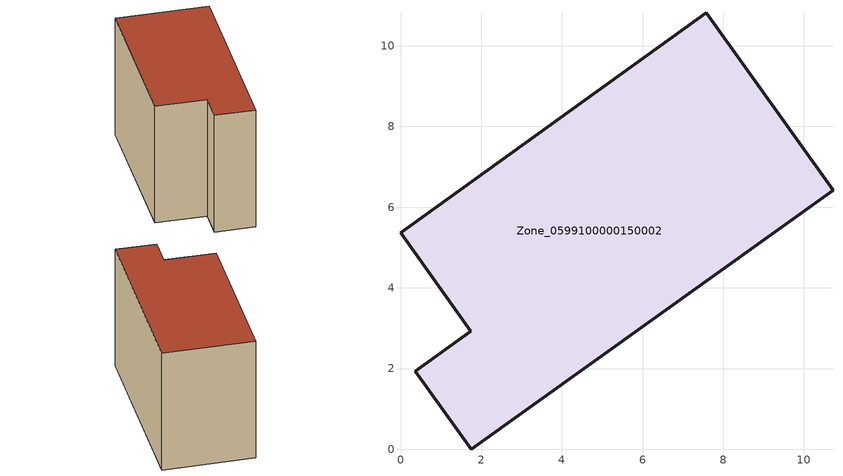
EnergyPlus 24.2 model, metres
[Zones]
Zone_0599100000150002
 floor ground (C_G): 0.37,1.94 1.74,2.93 0,5.37 7.58,10.82 10.72,6.42 1.75,0 z0
 wall outside (C_F): 1.74,2.93 0.37,1.94 1.75,0 10.72,6.42 7.58,10.82 0,5.37 1.74,2.93 z0:7.71
 roof outside (C_R): 7.58,10.82 0,5.37 1.74,2.93 0.37,1.94 1.75,0 10.72,6.42 z7.71
[BUILDING]
Pand.0599100000150002: North Axis=0; Terrain=City; Loads Convergence Tolerance Value=0.04; Temperature Convergence Tolerance Value=0.4; Solar Distribution=FullExterior; Maximum Number of Warmup Days=25; Minimum Number of Warmup Days=1
[Site:Location]
Rotterdam.The.Hague.AP_ZH_NLD Design_Conditions: Latitude=51.96; Longitude=4.45; Time Zone=1; Elevation=-4.5
[SITE:GROUNDTEMPERATURE:BUILDINGSURFACE]
18, 18, 18, 18, 18, 18, 18, 18, 18, 18, 18, 18
[MATERIAL] Thermal Absorptance=0.9; Solar Absorptance=0.7; Visible Absorptance=0.7
Name | Roughness | Thickness | Conductivity | Density | Specific Heat
G.TI.1975-1991 | MediumSmooth | 0.15 | 0.288461 | 540 | 1210
F.TI.1975-1991 | Rough | 0.3 | 0.230769 | 1920 | 840
R.TI.1975-1991 | MediumRough | 0.2 | 0.153846 | 1500 | 1000
[CONSTRUCTION]
C_G: G.TI.1975-1991
C_F: F.TI.1975-1991
C_R: R.TI.1975-1991
[ZONE]
Zone_0599100000150002: Type=1; Multiplier=1; Ceiling Height=Autocalculate; Volume=Autocalculate; Floor Area=autocalculate; Part of Total Floor Area=Yes
[ZONEINFILTRATION:DESIGNFLOWRATE]
Infil_Zone_0599100000150002: Zone or ZoneList or Space or SpaceList=Zone_0599100000150002; Schedule=AlwaysOn; Design Flow Rate Calculation Method=Flow/Area; Flow Rate per Floor Area=0.003; Constant Term Coefficient=1; Temperature Term Coefficient=0; Velocity Term Coefficient=0; Velocity Squared Term Coefficient=0
[HVACTEMPLATE:ZONE:IDEALLOADSAIRSYSTEM]
Zone_0599100000150002: Maximum Heating Supply Air Temperature=50; Minimum Cooling Supply Air Temperature=13; Maximum Heating Supply Air Humidity Ratio=0.0156; Minimum Cooling Supply Air Humidity Ratio=0.0077; Heating Limit=NoLimit; Cooling Limit=NoLimit; Dehumidification Control Type=ConstantSensibleHeatRatio; Cooling Sensible Heat Ratio=0.7; Dehumidification Setpoint=60; Humidification Control Type=None; Humidification Setpoint=30; Outdoor Air Method=None; Outdoor Air Flow Rate per Person=0.00944; Outdoor Air Flow Rate per Zone Floor Area=0; Outdoor Air Flow Rate per Zone=0; Demand Controlled Ventilation Type=None; Outdoor Air Economizer Type=NoEconomizer; Heat Recovery Type=None; Sensible Heat Recovery Effectiveness=0.7; Latent Heat Recovery Effectiveness=0.65
[ZONECONTROL:THERMOSTAT]
ThermostatControl_Zone_0599100000150002: Zone or ZoneList=Zone_0599100000150002; Control Type Schedule=DualSetpointControlType; Control 1=Thermostat_Zone_0599100000150002; Temperature Difference Between Cutout And Setpoint=0
[THERMOSTATSETPOINT:DUALSETPOINT]
Thermostat_Zone_0599100000150002: Heating Setpoint Temperature Schedule=HeatingSetpoint_Zone_0599100000150002; Cooling Setpoint Temperature Schedule=CoolingSetpoint_Zone_0599100000150002
[SCHEDULE:COMPACT]
HeatingSetpoint_Zone_0599100000150002: Through: 12/31, For: AllDays, Until: 24:00, 21
CoolingSetpoint_Zone_0599100000150002: Through: 12/31, For: AllDays, Until: 24:00, 24
DualSetpointControlType: Through: 12/31, For: AllDays, Until: 24:00, 4
AlwaysOn: Through: 12/31, For: AllDays, Until: 24:00, 1
